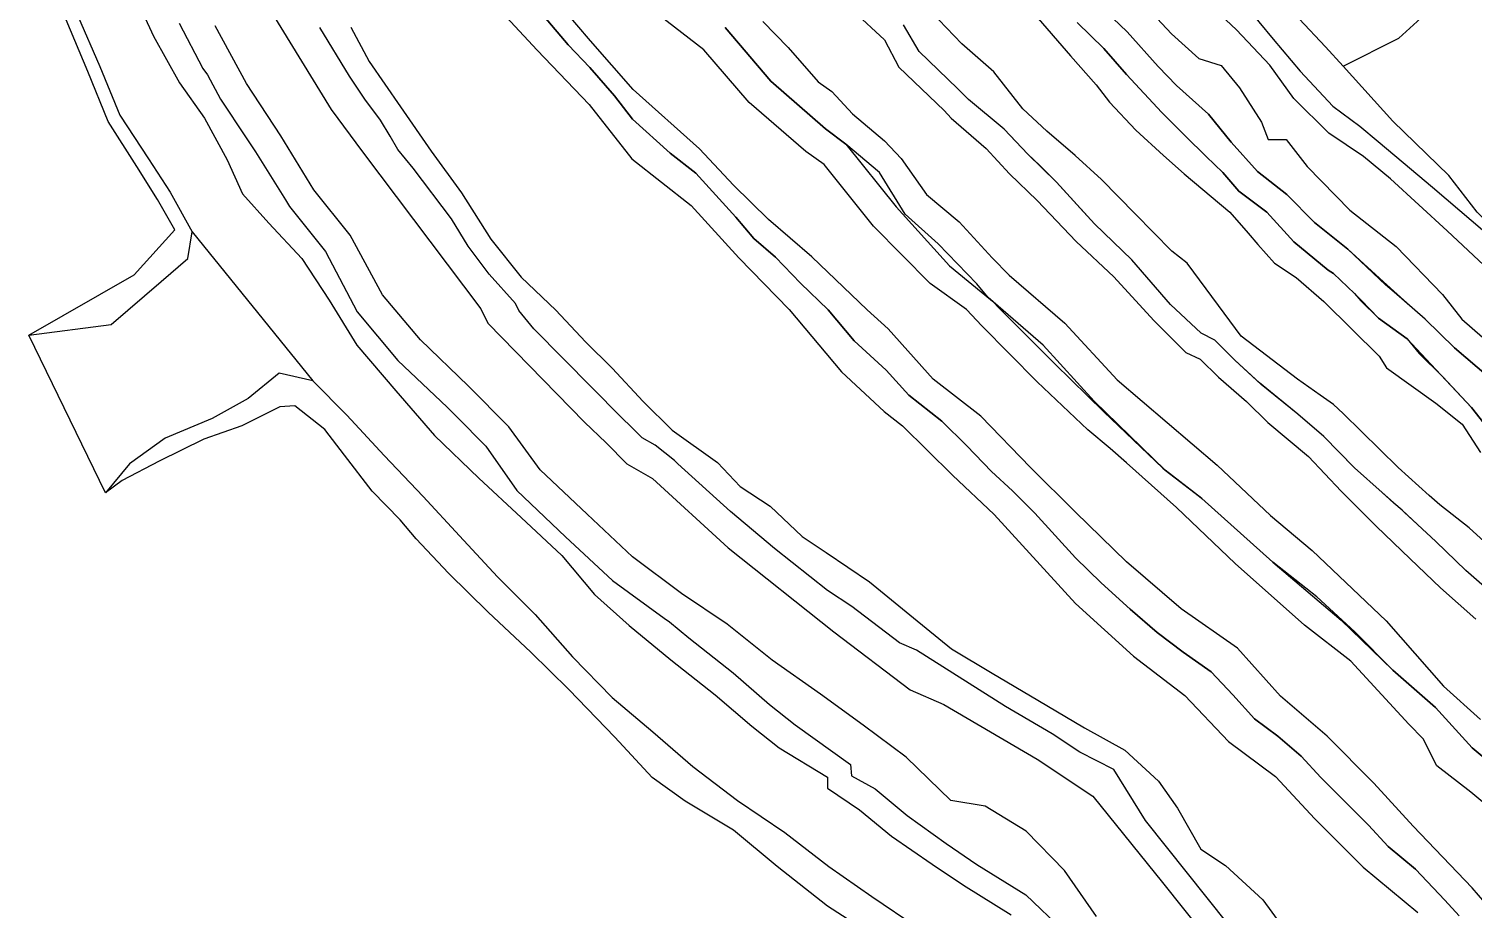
# Model space of a CAD drawing. Extents: x 102606 to 105048, y 81391 to 83586.
# Drawn here: x 102699.6 to 102993.6, y 82964 to 83143.4 of the extents above; entities that cross this region are included whole.
import ezdxf

# ---------------------------------------------------------------- set-up
doc = ezdxf.new("R2010")
doc.units = 0

msp = doc.modelspace()

# ---------------------------------------------------------------- linework, layer by layer
at = {"layer": 'BLG$400$FAKT', "color": 40}
for points in [[(102958.201758, 83145.418798, 0), (102963.593691, 83139.670879, 0), (102967.161125, 83135.738402, 0), (102978.533299, 83141.425549, 0), (102989.728879, 83151.706196, 0)], [(102947.07545, 83148.338576, 0), (102952.937627, 83141.257811, 0), (102958.391929, 83134.715594, 0), (102965.084357, 83127.576201, 0), (102970.575182, 83123.527659, 0), (102974.322453, 83120.380126, 0), (102979.388967, 83116.124489, 0), (102985.362658, 83111.106866, 0), (102998.768201, 83099.640181, 0)], [(103031.220435, 83068.995667, 0), (103024.441325, 83076.593212, 0), (103017.740772, 83083.175001, 0), (103011.634045, 83089.392651, 0), (103008.342615, 83092.385126, 0), (103001.323437, 83099.208908, 0), (102994.469225, 83106.029297, 0), (102988.675179, 83113.486825, 0), (102977.291986, 83124.570886, 0), (102967.161125, 83135.738402, 0)]]:
    msp.add_polyline3d(points, dxfattribs=at)
at = {"layer": 'BLG$410$FAKT', "color": 3}
for points in [[(102996.927, 83094.159, 0), (102988.378, 83102.229, 0), (102976.794, 83112.801, 0), (102971.343, 83117.331, 0), (102964.242, 83122.132, 0), (102957.124, 83129.137, 0), (102952.238, 83135.939, 0), (102945.476, 83143.127, 0), (102938.921, 83149.306, 0)], [(102947.07545, 83148.338576, 0), (102952.937627, 83141.257811, 0), (102958.391929, 83134.715594, 0), (102965.084357, 83127.576201, 0), (102970.575182, 83123.527659, 0), (102970.575182, 83123.527659, 0), (102974.322453, 83120.380126, 0), (102979.388967, 83116.124489, 0), (102985.362658, 83111.106866, 0), (102998.768201, 83099.640181, 0)]]:
    msp.add_polyline3d(points, dxfattribs=at)
at = {"layer": 'BLG$420$FAKT', "color": 5}
for points in [[(102917.39, 83148.28, 0), (102923.18, 83142.72, 0), (102929.49, 83135.65, 0), (102933.25, 83131.84, 0), (102939.75, 83125.99, 0), (102944.37, 83120.24, 0), (102949.7, 83114.27, 0), (102955.7, 83109.59, 0), (102961.3, 83103.9, 0), (102968.11, 83098.45, 0), (102975.37, 83091.8, 0), (102978.846, 83088.708, 0), (102983.877, 83084.215, 0), (102989.848, 83078.374, 0), (102996.741, 83072.428, 0)], [(102927.322252, 83147.55597, 0), (102932.229762, 83142.327135, 0), (102937.774922, 83137.340708, 0), (102942.339983, 83135.867793, 0), (102946.074215, 83131.316984, 0), (102950.542611, 83124.332687, 0), (102951.871044, 83120.829271, 0), (102955.563817, 83120.796103, 0), (102959.830473, 83115.304372, 0), (102968.536831, 83106.425264, 0), (102977.973081, 83099.005628, 0), (102987.429357, 83089.196477, 0), (102991.332994, 83084.21303, 0), (103003.388566, 83073.64864, 0)]]:
    msp.add_polyline3d(points, dxfattribs=at)
at = {"layer": 'BLG$430$FAKT', "color": 6}
for points in [[(102996.741, 83072.428, 0), (102989.848, 83078.374, 0), (102983.877, 83084.215, 0), (102977.560161, 83089.698961, 0), (102975.795339, 83091.195453, 0), (102968.11, 83098.45, 0), (102961.3, 83103.9, 0), (102955.7, 83109.59, 0), (102949.7, 83114.27, 0), (102944.37, 83120.24, 0), (102939.75, 83125.99, 0), (102933.25, 83131.84, 0), (102929.49, 83135.65, 0), (102923.18, 83142.72, 0), (102917.39, 83148.28, 0)], [(102996.538, 83062.067, 0), (102993.289166, 83066.217924, 0), (102985.029105, 83075.035581, 0), (102980.21, 83080.18, 0), (102974.38, 83084.39, 0), (102970.85, 83088.06, 0), (102969.45, 83089.44, 0), (102965.23, 83093.48, 0), (102964.114, 83094.187, 0), (102957.127, 83099.94, 0), (102951.611, 83106.002, 0), (102945.895, 83110.254, 0), (102942.691, 83114.115, 0), (102939.292, 83117.344, 0), (102935.037, 83121.501, 0), (102930.247, 83126.317, 0), (102923.048, 83134.042, 0), (102918.435, 83139.33, 0), (102912.999, 83144.617, 0)]]:
    msp.add_polyline3d(points, dxfattribs=at)
at = {"layer": 'BLG$440$FAKT', "color": 32}
for points in [[(102904.17, 83146.49, 0), (102911.63, 83137.88, 0), (102916.88, 83131.97, 0), (102919.6, 83128.4, 0), (102924.98, 83122.73, 0), (102930.59, 83117.53, 0), (102934.82, 83113.81, 0), (102944.09, 83106.01, 0), (102947.832754, 83101.728454, 0), (102949.825847, 83099.448443, 0), (102953.19, 83095.6, 0), (102957.6, 83092.68, 0), (102963.24, 83087.83, 0), (102968.95, 83082.16, 0), (102974.49, 83076.67, 0), (102976, 83074.28, 0), (102986.03, 83067.11, 0), (102991.42, 83062.79, 0), (102995.12, 83057.01, 0)], [(102912.999, 83144.617, 0), (102918.435, 83139.33, 0), (102923.048, 83134.042, 0), (102930.247, 83126.317, 0), (102935.037, 83121.501, 0), (102939.292, 83117.344, 0), (102942.691, 83114.115, 0), (102945.895, 83110.254, 0), (102951.611, 83106.002, 0), (102957.127, 83099.94, 0), (102964.114, 83094.187, 0), (102965.23, 83093.48, 0), (102969.45, 83089.44, 0), (102970.746593, 83087.952119, 0), (102974.38, 83084.39, 0), (102980.21, 83080.18, 0), (102982.64516, 83077.23623, 0), (102987.44098, 83072.460892, 0), (102993.289166, 83066.217924, 0), (102996.538, 83062.067, 0)]]:
    msp.add_polyline3d(points, dxfattribs=at)
at = {"layer": 'BLG$450$FAKT', "color": 40}
for points in [[(102999.660802, 83035.408583, 0), (102992.814295, 83041.686211, 0), (102986.869184, 83046.376331, 0), (102984.708652, 83048.287332, 0), (102978.34397, 83054.006236, 0), (102967.168349, 83064.96858, 0), (102965.180301, 83066.839013, 0), (102962.483231, 83068.741547, 0), (102957.878782, 83071.996122, 0), (102946.431424, 83080.771842, 0), (102941.814847, 83087.002045, 0), (102935.389321, 83095.607218, 0), (102932.281289, 83098.058606, 0), (102924.846576, 83105.654244, 0), (102917.933444, 83112.628218, 0), (102912.628772, 83117.524149, 0), (102906.804038, 83122.517576, 0), (102901.96323, 83127.070681, 0), (102896.020269, 83134.619572, 0), (102889.495757, 83140.286217, 0), (102883.280525, 83146.838144, 0)], [(102998.654216, 83027.265344, 0), (102992.141171, 83033.003265, 0), (102986.068957, 83038.890197, 0), (102982.321426, 83042.354702, 0), (102979.680995, 83044.795718, 0), (102979.167323, 83045.270596, 0), (102977.513921, 83046.744646, 0), (102977.512441, 83046.745965, 0), (102975.115665, 83048.882751, 0), (102969.500266, 83053.928978, 0), (102969.44035, 83053.990086, 0), (102963.238736, 83060.315062, 0), (102957.932358, 83064.871921, 0), (102950.135727, 83071.225816, 0), (102945.09, 83075.851465, 0), (102941.01766, 83079.914448, 0), (102938.276943, 83081.328108, 0), (102931.99191, 83087.189879, 0), (102924.15303, 83096.308024, 0), (102922.269768, 83098.114981, 0), (102922.266808, 83098.117821, 0), (102916.531419, 83103.620826, 0), (102913.640643, 83106.804576, 0), (102908.806519, 83112.128628, 0), (102905.375483, 83115.479249, 0), (102902.982981, 83117.815677, 0), (102900.529757, 83120.38457, 0), (102898.13935, 83122.887685, 0), (102890.860069, 83128.961121, 0), (102888.621517, 83131.198754, 0), (102880.80936, 83138.719305, 0), (102877.664562, 83144.184217, 0)]]:
    msp.add_polyline3d(points, dxfattribs=at)
at = {"layer": 'BLG$460$FAKT', "color": 3}
for points in [[(102867.439913, 83146.938577, 0), (102873.746482, 83141.117668, 0), (102876.708094, 83135.514587, 0), (102885.900681, 83126.712191, 0), (102887.379041, 83125.15078, 0), (102894.457112, 83118.94995, 0), (102899.194748, 83113.844654, 0), (102904.889964, 83108.351859, 0), (102912.810201, 83100.000624, 0), (102920.459833, 83092.81125, 0), (102928.591318, 83083.924189, 0), (102935.121894, 83077.390049, 0), (102938.024482, 83076.077448, 0), (102941.770192, 83072.380336, 0), (102947.477396, 83067.458714, 0), (102951.841, 83063.161, 0), (102960.099, 83056.216, 0), (102966.793, 83049.124, 0), (102973.856, 83042, 0), (102980.834, 83035.392, 0), (102986.975, 83029.443, 0), (102994.189, 83023.071, 0)], [(102998.654216, 83027.265344, 0), (102992.141171, 83033.003265, 0), (102986.068957, 83038.890197, 0), (102982.321426, 83042.354702, 0), (102979.167323, 83045.270596, 0), (102975.115665, 83048.882751, 0), (102969.500266, 83053.928978, 0), (102963.238736, 83060.315062, 0), (102957.932358, 83064.871921, 0), (102950.46509, 83070.923874, 0), (102945.09, 83075.851465, 0), (102941.01766, 83079.914448, 0), (102938.276943, 83081.328108, 0), (102931.99191, 83087.189879, 0), (102924.15303, 83096.308024, 0), (102916.531419, 83103.620826, 0), (102908.806519, 83112.128628, 0), (102902.982981, 83117.815677, 0), (102898.13935, 83122.887685, 0), (102890.860069, 83128.961121, 0), (102888.621517, 83131.198754, 0), (102880.80936, 83138.719305, 0), (102877.664562, 83144.184217, 0)]]:
    msp.add_polyline3d(points, dxfattribs=at)
at = {"layer": 'BLG$470$FAKT', "color": 5}
for points in [[(103003.345514, 82988.606013, 0), (102993.451037, 82996.872395, 0), (102985.995618, 83005.064362, 0), (102977.30178, 83012.67392, 0), (102969.545037, 83020.475205, 0), (102961.829798, 83027.602485, 0), (102952.875041, 83034.676921, 0), (102938.365987, 83047.658088, 0), (102930.956459, 83053.42336, 0), (102916.470109, 83067.520791, 0), (102906.114033, 83078.891471, 0), (102894.868713, 83088.645601, 0), (102892.590218, 83091.388017, 0), (102884.699678, 83099.57858, 0), (102877.994681, 83105.596921, 0), (102872.771882, 83114.103432, 0), (102865.879199, 83119.85801, 0), (102861.78246, 83123.013275, 0), (102850.627085, 83132.687843, 0), (102841.324434, 83143.62658, 0)], [(102849.000839, 83144.846599, 0), (102854.174877, 83139.54735, 0), (102860.284496, 83132.558674, 0), (102863.05443, 83130.580443, 0), (102867.262791, 83126.021786, 0), (102873.784518, 83120.505757, 0), (102877.185093, 83116.909194, 0), (102882.337708, 83109.619788, 0), (102888.982616, 83104.059559, 0), (102895.710999, 83096.719504, 0), (102899.131248, 83093.140713, 0), (102910.46251, 83083.408095, 0), (102921.16026, 83071.868953, 0), (102941.513109, 83054.469377, 0), (102952.342222, 83044.205919, 0), (102960.871679, 83037.04294, 0), (102975.90236, 83022.769358, 0), (102987.58497, 83009.418379, 0), (102995.111064, 83002.611972, 0)]]:
    msp.add_polyline3d(points, dxfattribs=at)
at = {"layer": 'BLG$480$FAKT', "color": 6}
for points in [[(102998.120263, 82983.707272, 0), (102993.194176, 82987.828807, 0), (102986.266599, 82993.199382, 0), (102983.458409, 82998.687005, 0), (102980.524081, 83001.687278, 0), (102968.736044, 83014.513113, 0), (102959.311846, 83021.824944, 0), (102945.210163, 83034.439953, 0), (102933.208088, 83045.818195, 0), (102923.042544, 83054.955523, 0), (102919.725896, 83057.823254, 0), (102915.15677, 83061.641003, 0), (102904.851238, 83071.46731, 0), (102893.562882, 83082.872942, 0), (102890.439996, 83086.145169, 0), (102883.0775, 83091.437815, 0), (102871.546537, 83103.156708, 0), (102861.459352, 83115.718394, 0), (102857.725766, 83118.335655, 0), (102846.229543, 83128.332675, 0), (102837.01528, 83139.109018, 0), (102825.029302, 83148.288144, 0)], [(102841.324434, 83143.62658, 0), (102850.627085, 83132.687843, 0), (102861.78246, 83123.013275, 0), (102865.879199, 83119.85801, 0), (102876.131058, 83107.059247, 0), (102886.983066, 83095.05617, 0), (102895.386112, 83088.196813, 0), (102895.78679, 83087.849267, 0), (102897.171914, 83086.405066, 0), (102908.455878, 83075.106171, 0), (102918.462097, 83065.300255, 0), (102930.442972, 83053.818895, 0), (102930.956459, 83053.42336, 0), (102937.901604, 83048.07357, 0), (102938.365987, 83047.658088, 0), (102952.875041, 83034.676921, 0), (102966.738529, 83022.866162, 0), (102977.30178, 83012.67392, 0), (102985.995618, 83005.064362, 0), (102993.451037, 82996.872395, 0), (103003.345514, 82988.606013, 0)], [(102861.78246, 83123.013275, 0), (102850.627085, 83132.687843, 0)]]:
    msp.add_polyline3d(points, dxfattribs=at)
at = {"layer": 'BLG$490$FAKT', "color": 32}
for points in [[(103001.143399, 82959.369839, 0), (102993.404827, 82968.324324, 0), (102981.426045, 82980.904038, 0), (102973.385518, 82989.641924, 0), (102963.891209, 82999.255159, 0), (102954.398088, 83007.420852, 0), (102945.629629, 83017.167978, 0), (102934.196737, 83025.158179, 0), (102923.082841, 83034.736669, 0), (102912.63852, 83044.898984, 0), (102903.473417, 83053.97374, 0), (102893.410108, 83064.432076, 0), (102883.703362, 83071.948273, 0), (102874.530505, 83082.260176, 0), (102870.218608, 83086.131084, 0), (102858.998727, 83096.90177, 0), (102850.187742, 83104.520739, 0), (102843.020385, 83111.532344, 0), (102836.080097, 83118.89959, 0), (102822.612411, 83130.984325, 0), (102813.907801, 83140.931019, 0), (102805.542497, 83150.780169, 0)], [(102990.812932, 82962.6333, 0), (102987.889124, 82965.824531, 0), (102981.898535, 82972.115646, 0), (102976.330092, 82976.72341, 0), (102972.309024, 82981.093226, 0), (102962.650347, 82990.840285, 0), (102958.630381, 82995.144513, 0), (102953.882871, 82999.228177, 0), (102949.101223, 83002.781177, 0), (102944.716117, 83007.655715, 0), (102940.291677, 83012.336962, 0), (102934.574087, 83016.332862, 0), (102929.328828, 83020.346402, 0), (102923.770768, 83025.136605, 0), (102917.86202, 83030.509636, 0), (102912.638816, 83035.59181, 0), (102904.387629, 83044.658433, 0), (102899.804161, 83049.196719, 0), (102895.56355, 83053.193159, 0), (102890.530889, 83058.423372, 0), (102885.415091, 83063.451947, 0), (102878.70768, 83068.684789, 0), (102874.120335, 83073.841772, 0), (102867.604827, 83079.806807, 0), (102862.280892, 83086.135541, 0), (102856.669829, 83091.521961, 0), (102851.56585, 83096.810903, 0), (102847.159477, 83100.62115, 0), (102843.511073, 83104.982108, 0), (102835.347257, 83113.929668, 0), (102830.153007, 83118.016098, 0), (102822.491965, 83124.956165, 0), (102818.79429, 83129.698743, 0), (102813.803848, 83135.49383, 0), (102809.357114, 83140.12095, 0), (102804.504266, 83145.853463, 0)]]:
    msp.add_polyline3d(points, dxfattribs=at)
at = {"layer": 'BLG$500$FAKT', "color": 40}
for points in [[(102792.22, 83150.74, 0), (102803.06, 83139, 0), (102813.66, 83127.97, 0), (102822.33, 83116.85, 0), (102834.38, 83107.37, 0), (102844.13, 83096.72, 0), (102854.34, 83086.14, 0), (102864.99, 83073.48, 0), (102873.71, 83065.42, 0), (102877.416874, 83062.471427, 0), (102887.650519, 83052.412265, 0), (102896.133437, 83044.417786, 0), (102912.639112, 83026.280913, 0), (102924.458971, 83015.532699, 0), (102934.951589, 83007.504014, 0), (102943.802239, 82998.139647, 0), (102953.367447, 82991.032224, 0), (102961.408989, 82982.422044, 0), (102971.2321, 82972.541109, 0), (102982.371214, 82963.323738, 0)], [(102804.504266, 83145.853463, 0), (102809.357114, 83140.12095, 0), (102813.803848, 83135.49383, 0), (102818.79429, 83129.698743, 0), (102822.491965, 83124.956165, 0), (102830.153007, 83118.016098, 0), (102835.347257, 83113.929668, 0), (102843.511073, 83104.982108, 0), (102847.159477, 83100.62115, 0), (102851.56585, 83096.810903, 0), (102856.669829, 83091.521961, 0), (102862.280892, 83086.135541, 0), (102867.604827, 83079.806807, 0), (102874.120335, 83073.841772, 0), (102878.70768, 83068.684789, 0), (102885.415091, 83063.451947, 0), (102890.530889, 83058.423372, 0), (102895.56355, 83053.193159, 0), (102899.804161, 83049.196719, 0), (102904.387629, 83044.658433, 0), (102912.638816, 83035.59181, 0), (102917.86202, 83030.509636, 0), (102923.770768, 83025.136605, 0), (102929.328828, 83020.346402, 0), (102934.574087, 83016.332862, 0), (102940.291677, 83012.336962, 0), (102944.716117, 83007.655715, 0), (102949.101223, 83002.781177, 0), (102953.882871, 82999.228177, 0), (102958.630381, 82995.144513, 0), (102962.650347, 82990.840285, 0), (102972.309024, 82981.093226, 0), (102976.330092, 82976.72341, 0), (102981.898535, 82972.115646, 0), (102987.889124, 82965.824531, 0), (102990.812932, 82962.6333, 0)]]:
    msp.add_polyline3d(points, dxfattribs=at)
at = {"layer": 'BLG$510$FAKT', "color": 3}
for points in [[(102960.611289, 82939.83038, 0), (102926.939988, 82982.031856, 0), (102920.459409, 82992.466877, 0), (102913.568444, 82995.963341, 0), (102907.893579, 82999.733087, 0), (102898.405977, 83005.290975, 0), (102880.264765, 83016.736574, 0), (102876.821954, 83018.253771, 0), (102867.123467, 83025.648812, 0), (102862.160846, 83028.903154, 0), (102851.405498, 83037.479939, 0), (102842.428228, 83044.986101, 0), (102831.69957, 83054.703835, 0), (102831.036462, 83055.411091, 0), (102827.085843, 83058.515145, 0), (102824.459868, 83060.007846, 0), (102822.355289, 83062.157416, 0), (102820.155729, 83064.256996, 0), (102802.381183, 83082.213668, 0), (102799.308241, 83085.957429, 0), (102798.608381, 83087.407139, 0), (102793.300952, 83093.391486, 0), (102789.020581, 83099.074965, 0), (102785.571727, 83104.622907, 0), (102777.804507, 83114.936228, 0), (102774.708675, 83118.741521, 0), (102773.140772, 83121.45922, 0), (102771.159027, 83124.732372, 0), (102767.959667, 83129.031512, 0), (102764.814609, 83133.729369, 0), (102758.780816, 83143.597395, 0)], [(102765.13974, 83143.726064, 0), (102768.868809, 83136.690893, 0), (102775.249746, 83127.451029, 0), (102781.445556, 83118.4353, 0), (102787.650371, 83109.922134, 0), (102793.644746, 83100.52346, 0), (102799.799537, 83092.760458, 0), (102806.824282, 83086.037679, 0), (102812.91434, 83079.560191, 0), (102818.304689, 83074.218817, 0), (102824.608565, 83067.446728, 0), (102830.563619, 83061.611793, 0), (102839.759649, 83054.971768, 0), (102844.412191, 83050.137384, 0), (102850.482597, 83046.122257, 0), (102857.014607, 83039.899153, 0), (102861.915817, 83036.63168, 0), (102870.701376, 83030.690231, 0), (102879.676188, 83023.330644, 0), (102887.410708, 83017.033324, 0), (102895.679377, 83012.046161, 0), (102905.01509, 83006.597894, 0), (102914.529672, 83000.929397, 0), (102922.704436, 82996.370262, 0), (102929.561544, 82990.094151, 0), (102933.463534, 82984.580343, 0), (102938.200916, 82976.240201, 0), (102943.23509, 82972.908027, 0), (102950.79765, 82965.921579, 0), (102956.32001, 82958.383611, 0)]]:
    msp.add_polyline3d(points, dxfattribs=at)
at = {"layer": 'BLG$520$FAKT', "color": 5}
for points in [[(102749.03, 83146.64, 0), (102761.1, 83126.9, 0), (102767.5, 83118.3, 0), (102791.6, 83086.3, 0), (102793, 83083.4, 0), (102812.7, 83063.2, 0), (102817.1, 83059, 0), (102821.3, 83054.7, 0), (102826.563, 83051.714, 0), (102841.964, 83037.627, 0), (102863.479, 83020.47, 0), (102878.982, 83008.694, 0), (102885.869, 83005.659, 0), (102904.848, 82994.541, 0), (102916.2, 82987, 0), (102930.4, 82969.4, 0), (102960.6, 82931.5, 0)], [(102960.611289, 82939.83038, 0), (102926.939988, 82982.031856, 0), (102920.459409, 82992.466877, 0), (102913.568444, 82995.963341, 0), (102907.893579, 82999.733087, 0), (102898.405977, 83005.290975, 0), (102880.264765, 83016.736574, 0), (102876.821954, 83018.253771, 0), (102867.123467, 83025.648812, 0), (102862.160846, 83028.903154, 0), (102851.405498, 83037.479939, 0), (102842.428228, 83044.986101, 0), (102831.69957, 83054.703835, 0), (102831.036462, 83055.411091, 0), (102827.085843, 83058.515145, 0), (102824.459868, 83060.007846, 0), (102822.355289, 83062.157416, 0), (102820.155729, 83064.256996, 0), (102802.381183, 83082.213668, 0), (102799.308241, 83085.957429, 0), (102798.608381, 83087.407139, 0), (102793.300952, 83093.391486, 0), (102789.020581, 83099.074965, 0), (102785.571727, 83104.622907, 0), (102777.804507, 83114.936228, 0), (102774.708675, 83118.741521, 0), (102773.140772, 83121.45922, 0), (102771.159027, 83124.732372, 0), (102767.959667, 83129.031512, 0), (102764.814609, 83133.729369, 0), (102758.780816, 83143.597395, 0)]]:
    msp.add_polyline3d(points, dxfattribs=at)
at = {"layer": 'BLG$530$FAKT', "color": 6}
for points in [[(102730.145306, 83144.534625, 0), (102734.994649, 83135.298546, 0), (102735.902495, 83133.992387, 0), (102738.553603, 83129.059723, 0), (102743.781067, 83121.170593, 0), (102745.70234, 83118.271066, 0), (102751.780159, 83108.506262, 0), (102752.634135, 83107.134239, 0), (102759.934077, 83097.975692, 0), (102766.40803, 83085.669487, 0), (102774.70782, 83075.748861, 0), (102784.747802, 83066.276332, 0), (102786.300003, 83064.706879, 0), (102786.625024, 83064.378246, 0), (102792.629485, 83058.307046, 0), (102798.877918, 83049.31567, 0), (102808.84488, 83039.83967, 0), (102818.384588, 83030.927768, 0), (102828.889117, 83023.306272, 0), (102829.975226, 83022.562583, 0), (102833.906572, 83019.276122, 0), (102842.929566, 83012.117546, 0), (102850.358094, 83005.686146, 0), (102855.585454, 83001.537835, 0), (102866.863351, 82993.475187, 0), (102867.044246, 82991.182443, 0), (102871.850819, 82988.478009, 0), (102878.368012, 82983.070864, 0), (102886.330735, 82977.350413, 0), (102892.595308, 82973.064782, 0), (102902.53836, 82966.883263, 0), (102910.212822, 82959.552893, 0)], [(102916.922675, 82962.477669, 0), (102910.399755, 82971.871867, 0), (102902.621474, 82979.895318, 0), (102894.292553, 82985.006512, 0), (102887.257876, 82986.133615, 0), (102878.161015, 82994.965647, 0), (102869.414668, 83001.451803, 0), (102860.74781, 83007.808697, 0), (102850.916546, 83014.724766, 0), (102841.724052, 83022.043198, 0), (102832.461431, 83028.33767, 0), (102822.446334, 83035.762394, 0), (102813.242719, 83044.501852, 0), (102803.637504, 83053.502634, 0), (102797.309119, 83062.272341, 0), (102789.032229, 83070.625356, 0), (102779.260835, 83080.022125, 0), (102771.529152, 83089.155303, 0), (102764.99236, 83101.328675, 0), (102757.541017, 83110.581814, 0), (102750.87383, 83121.530163, 0), (102743.885868, 83132.250253, 0), (102737.490779, 83143.936295, 0)]]:
    msp.add_polyline3d(points, dxfattribs=at)
at = {"layer": 'BLG$540$FAKT', "color": 32}
for points in [[(102720.694909, 83151.010237, 0), (102724.951276, 83141.886623, 0), (102730.248265, 83132.337037, 0), (102735.282433, 83125.12284, 0), (102739.937459, 83116.69817, 0), (102743.08165, 83109.769167, 0), (102748.403469, 83103.764625, 0), (102755.123085, 83096.538586, 0), (102760.694873, 83088.099864, 0), (102766.302636, 83078.904188, 0), (102774.260136, 83069.576498, 0), (102782.131599, 83060.518054, 0), (102791.194535, 83051.82009, 0), (102799.7759, 83043.764724, 0), (102808.091245, 83036.062349, 0), (102814.702949, 83028.121349, 0), (102821.793317, 83021.762777, 0), (102830.281814, 83014.777106, 0), (102839.281387, 83007.679273, 0), (102846.733632, 83001.297156, 0), (102852.316, 82996.853, 0), (102862.182, 82990.855, 0), (102862.173, 82988.618, 0), (102868.661, 82984.202, 0), (102875.215, 82978.856, 0), (102883.499, 82973.185, 0), (102889.87, 82968.884, 0), (102899.539, 82962.801, 0)], [(102730.145306, 83144.534625, 0), (102734.994649, 83135.298546, 0), (102735.902495, 83133.992387, 0), (102738.553603, 83129.059723, 0), (102743.781067, 83121.170593, 0), (102745.70234, 83118.271066, 0), (102751.780159, 83108.506262, 0), (102752.634135, 83107.134239, 0), (102759.934077, 83097.975692, 0), (102766.40803, 83085.669487, 0), (102774.70782, 83075.748861, 0), (102784.747802, 83066.276332, 0), (102786.300003, 83064.706879, 0), (102786.625024, 83064.378246, 0), (102792.629485, 83058.307046, 0), (102798.877918, 83049.31567, 0), (102808.84488, 83039.83967, 0), (102818.384588, 83030.927768, 0), (102828.889117, 83023.306272, 0), (102829.975226, 83022.562583, 0), (102833.906572, 83019.276122, 0), (102842.929566, 83012.117546, 0), (102850.358094, 83005.686146, 0), (102855.585454, 83001.537835, 0), (102866.863351, 82993.475187, 0), (102867.044246, 82991.182443, 0), (102871.850819, 82988.478009, 0), (102878.368012, 82983.070864, 0), (102886.330735, 82977.350413, 0), (102892.595308, 82973.064782, 0), (102902.53836, 82966.883263, 0), (102910.212822, 82959.552893, 0)]]:
    msp.add_polyline3d(points, dxfattribs=at)
at = {"layer": 'BLG$550$FAKT', "color": 40}
for points in [[(102872.295, 82958.081, 0), (102862.175, 82964.583, 0), (102851.886, 82972.709, 0), (102843.045, 82980.059, 0), (102833.174, 82986.017, 0), (102826.459, 82990.826, 0), (102818.883, 82999.065, 0), (102809.486, 83008.73, 0), (102801.728, 83016.366, 0), (102793.067, 83024.471, 0), (102784.981, 83032.475, 0), (102778.377, 83039.469, 0), (102775.166, 83043.297, 0), (102769.437, 83049.19, 0), (102763.82, 83056.472, 0), (102759.78, 83061.71, 0), (102753.737, 83066.553, 0), (102750.684, 83066.314, 0), (102742.889, 83062.466, 0), (102735.194, 83059.721, 0), (102726.066, 83055.29, 0), (102718.517, 83051.316, 0), (102715.131, 83048.842, 0), (102699.5513, 83080.9471, 0), (102720.99, 83093.23, 0), (102729.293136, 83102.397218, 0), (102725.766652, 83108.573878, 0), (102721.530313, 83115.300229, 0), (102715.722046, 83124.476816, 0), (102711.524076, 83134.671725, 0), (102707.169896, 83145.214421, 0)], [(102709.456232, 83146.121025, 0), (102713.969315, 83135.707664, 0), (102718.098187, 83125.734197, 0), (102723.924849, 83116.858547, 0), (102728.294265, 83110.085455, 0), (102732.778826, 83101.973193, 0), (102757.337855, 83071.610933, 0), (102764.320304, 83064.647441, 0), (102771.898992, 83056.394582, 0), (102779.806221, 83048.062287, 0), (102787.20632, 83040.061423, 0), (102794.987111, 83031.720784, 0), (102802.634489, 83024.005492, 0), (102810.256938, 83015.373381, 0), (102818.293107, 83007.139955, 0), (102826.589034, 83000.138164, 0), (102834.774671, 82993.0821, 0), (102843.851637, 82986.155787, 0), (102853.481454, 82979.591276, 0), (102862.438888, 82972.681027, 0), (102871.219662, 82966.57881, 0), (102880.64221, 82960.17717, 0)], [(102699.5513, 83080.9471, 0), (102716.3319, 83083.142, 0), (102726.52, 83091.85, 0), (102731.9, 83096.57, 0), (102732.778826, 83101.973193, 0)], [(102757.337855, 83071.610933, 0), (102750.499594, 83073.180063, 0), (102744.208605, 83068.052015, 0), (102736.854612, 83063.970838, 0), (102727.318825, 83059.94443, 0), (102720.014, 83054.75, 0), (102715.131, 83048.842, 0)]]:
    msp.add_polyline3d(points, dxfattribs=at)

doc.saveas('drawing.dxf')
